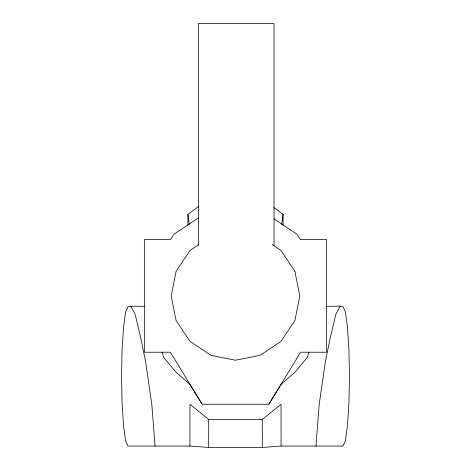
<?xml version="1.0" encoding="UTF-8"?>
<svg xmlns="http://www.w3.org/2000/svg" width="471" height="471" viewBox="0 0 471 471"><rect width="100%" height="100%" fill="white"/><g stroke="black" fill="none" stroke-linecap="round" stroke-linejoin="round"><path stroke-width="0.71" d="M189.919 446.061L189.978 404.236L208.718 419.537L262.282 419.537L281.022 404.236L281.081 446.061L262.335 447.45L208.665 447.45L189.919 446.061L128.041 446.061L125.604 440.75L123.537 425.631L122.066 403.029L121.553 376.353L122.066 349.676L123.537 327.074L125.604 311.949L128.041 306.645L130.779 306.162L144.727 306.338M208.665 447.45L208.718 419.537M315.935 446.061L319.203 404.236L325.426 361.551L330.059 338.737L335.882 314.204L340.221 306.162L342.959 306.645L345.396 311.949L347.463 327.074L348.934 349.676L349.447 376.353L348.934 403.029L347.463 425.631L345.396 440.75L342.959 446.061L281.081 446.061M281.699 224.408L283.089 214.411L273.751 207.452M294.881 271.261L299.821 295.918L294.911 320.533L280.969 341.387L260.11 355.328L235.5 360.238L210.89 355.328L190.031 341.387L176.089 320.533L171.179 295.918L176.089 271.308L190.031 250.448L198.35 244.885M308.964 352.22L307.222 357.53L295.264 371.902L281.081 384.342L268.853 404.236L202.147 404.236L189.919 384.342L175.736 371.902L163.778 357.53L162.036 352.22M268.853 404.236L300.622 352.22L326.656 352.22L326.656 239.615L300.545 239.615L297.113 234.305L274.016 218.862M187.911 225.12L187.911 214.411L198.421 206.581M198.35 217.943L173.887 234.305L170.455 239.615L144.344 239.615L144.344 352.22L170.378 352.22L202.147 404.236M326.273 306.338L340.221 306.162M272.203 244.59L280.969 250.448L294.911 271.308M130.779 306.162L135.118 314.204L140.941 338.737L145.574 361.551L151.797 404.236L155.065 446.061M187.911 214.411L189.301 224.408M262.282 419.537L262.335 447.45M283.089 214.411L283.089 225.12M274.016 245.35L274.016 23.55L198.35 23.55L198.35 245.35"/></g></svg>
